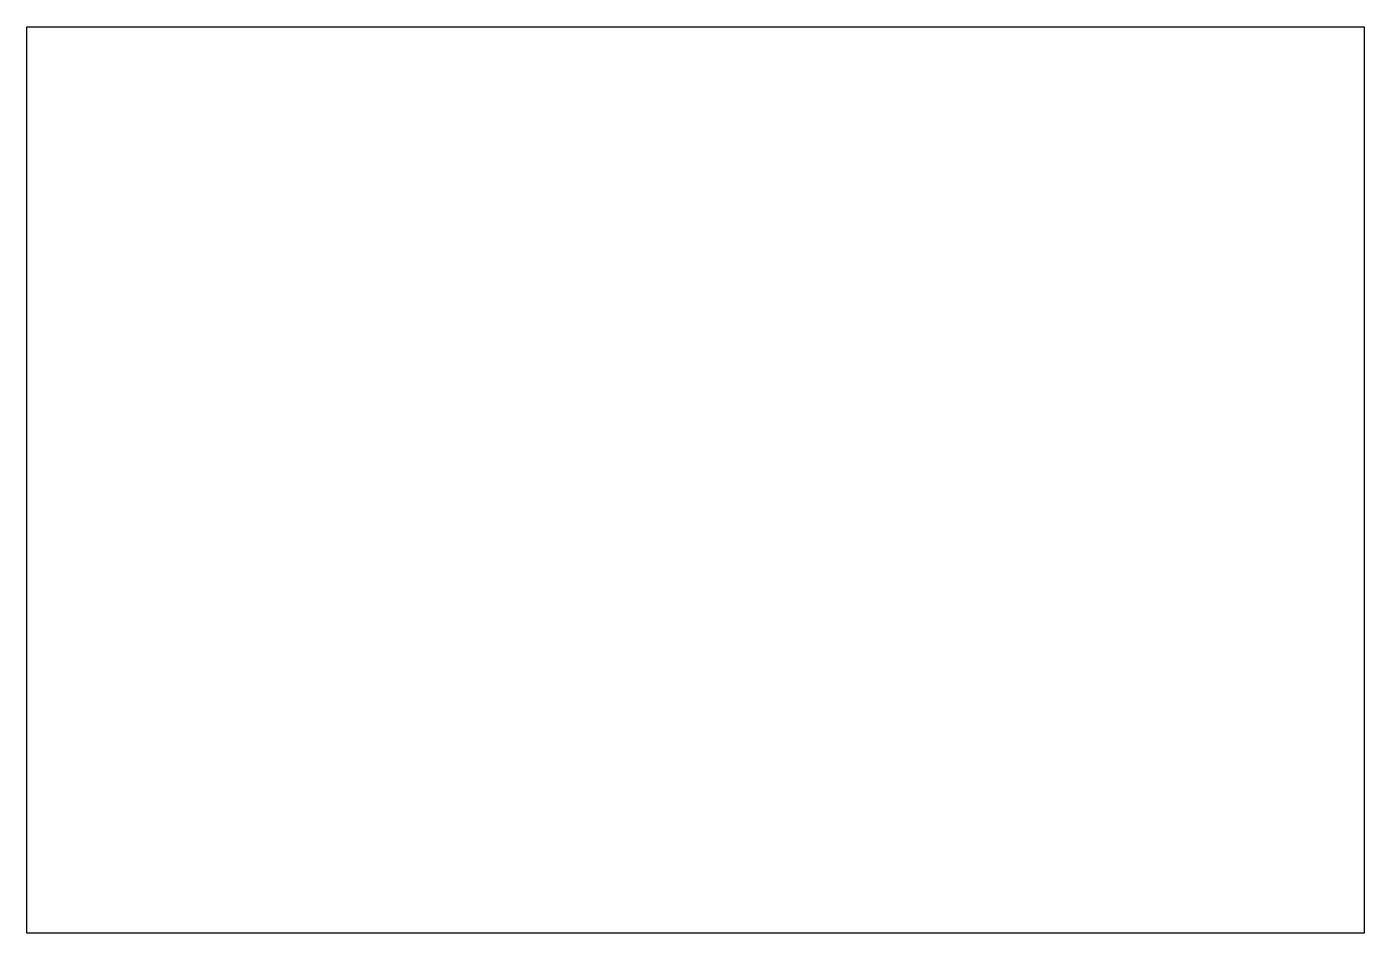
# Model space of a CAD drawing. Header units: centimetres. Extents: x -2.116 to -2.0578, y 1.3789 to 1.4184.
import ezdxf

# ---------------------------------------------------------------- set-up
doc = ezdxf.new("R2010")
doc.units = ezdxf.units.CM
doc.header["$MEASUREMENT"] = 0
doc.header["$XCLIPFRAME"] = 0
doc.layers.add('Camada 1', color=7, linetype='Continuous')
picture_1 = doc.add_image_def('image1.jpg', size_in_pixel=(301, 204))

msp = doc.modelspace()

# ---------------------------------------------------------------- pictures from other files: only their frames are drawn
at = {"layer": 'Camada 1', "color": 0}
image = msp.add_image(picture_1, insert=(-2.09385, -1.42783), size_in_units=(4.180556, 2.833333), dxfattribs=at)
image.set_boundary_path([(-2.09385, -1.42783), (2.09702, 1.41498)])
image.dxf.flags = 3

doc.saveas('drawing.dxf')
